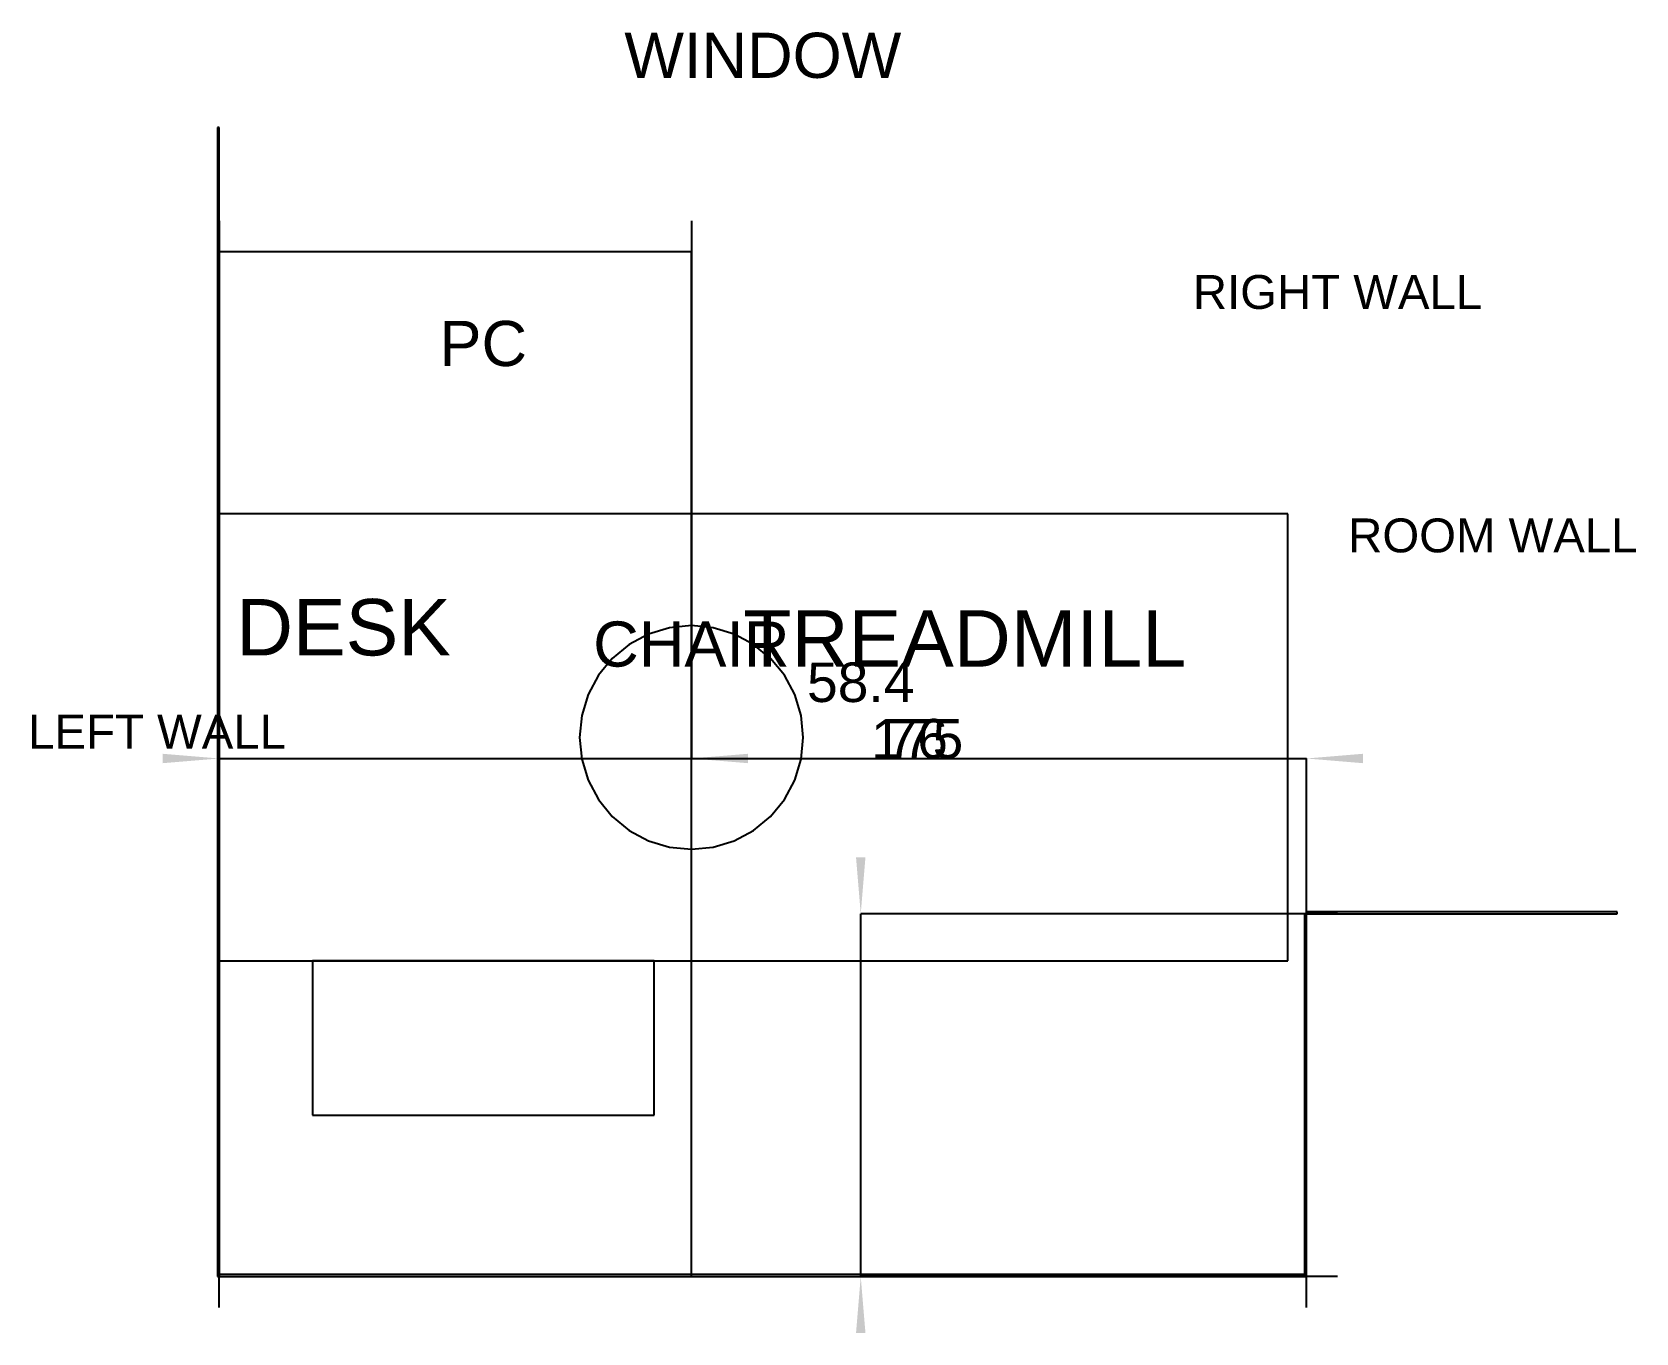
# Model space of a CAD drawing. Header units: millimetres. Extents: x 52 to 194, y 44 to 159.
import ezdxf
from ezdxf.enums import TextEntityAlignment as Align

# ---------------------------------------------------------------- set-up
doc = ezdxf.new("R2010")
doc.units = ezdxf.units.MM
doc.layers.get('0').update_dxf_attribs({"linetype": 'CONTINUOUS'})
for name, color, linetype in [('Dimension', 7, 'CONTINUOUS'), ('Dimension001', 7, 'CONTINUOUS'), ('Dimension002', 7, 'CONTINUOUS'), ('LblChair', 7, 'CONTINUOUS'), ('LblDesk', 7, 'CONTINUOUS'), ('LblLeftWall', 7, 'CONTINUOUS'), ('LblPC', 7, 'CONTINUOUS'), ('LblRightWall', 7, 'CONTINUOUS'), ('LblRoomWall', 7, 'CONTINUOUS'), ('LblTreadmill', 7, 'CONTINUOUS'), ('LblWindow', 7, 'CONTINUOUS'), ('TopView', 7, 'CONTINUOUS')]:
    doc.layers.add(name, color=color, linetype=linetype)
doc.styles.get("Standard").update_dxf_attribs({"font": 'arial.ttf'})
doc.dimstyles.get("Standard").update_dxf_attribs({"dimscale": 0, "dimtxt": 2.5, "dimasz": 2.5, "dimexe": 1.25, "dimexo": 0.625, "dimtad": 1, "dimtxsty": 'STANDARD', "dimcen": 2.5, "dimazin": 3, "dimtfac": 1, "dimtmove": 0, "dimatfit": 3})

# ---------------------------------------------------------------- blocks, each defined once
blk = doc.blocks.new('*Dimension')
at = {"color": 0}
for points in [[(63.2075, 95.4167), (63.2075, 94.5833), (68.2075, 95)], [(63.2075, 95.4167), (63.2075, 94.5833), (68.2075, 95)], [(169.458, 95.4167), (169.458, 94.5833), (164.458, 95)], [(169.458, 95.4167), (169.458, 94.5833), (164.458, 95)]]:
    blk.add_solid(points, dxfattribs=at)
at = {"layer": 'Dimension'}
for p, q in [((68.2075, 46.375), (68.2075, 95)), ((68.2075, 95), (164.458, 95)), ((68.2075, 46.375), (68.2075, 95)), ((68.2075, 95), (164.458, 95)), ((164.458, 46.375), (164.458, 95)), ((164.458, 46.375), (164.458, 95))]:
    blk.add_line(p, q, dxfattribs=at)
blk.add_text('175', height=3.5, dxfattribs=at).set_placement((130, 95), align=Align.CENTER)
blk.add_text('175', height=3.5, dxfattribs=at).set_placement((130, 95), align=Align.CENTER)
blk = doc.blocks.new('*Dimension001')
at = {"color": 0}
for points in [[(124.583, 86.245), (125.417, 86.245), (125, 81.245)], [(124.583, 86.245), (125.417, 86.245), (125, 81.245)], [(124.583, 44.125), (125.417, 44.125), (125, 49.125)], [(124.583, 44.125), (125.417, 44.125), (125, 49.125)]]:
    blk.add_solid(points, dxfattribs=at)
at = {"layer": 'Dimension001'}
for p, q in [((167.208, 81.245), (125, 81.245)), ((125, 49.125), (125, 81.245)), ((167.208, 81.245), (125, 81.245)), ((125, 49.125), (125, 81.245)), ((167.208, 49.125), (125, 49.125)), ((167.208, 49.125), (125, 49.125))]:
    blk.add_line(p, q, dxfattribs=at)
blk.add_text('58.4', height=3.5, dxfattribs=at).set_placement((125, 100), align=Align.CENTER)
blk.add_text('58.4', height=3.5, dxfattribs=at).set_placement((125, 100), align=Align.CENTER)
blk = doc.blocks.new('*Dimension002')
at = {"color": 0}
for points in [[(63.2075, 94.5833), (63.2075, 95.4167), (68.2075, 95)], [(63.2075, 94.5833), (63.2075, 95.4167), (68.2075, 95)], [(115.007, 94.5833), (115.007, 95.4167), (110.007, 95)], [(115.007, 94.5833), (115.007, 95.4167), (110.007, 95)]]:
    blk.add_solid(points, dxfattribs=at)
at = {"layer": 'Dimension002'}
for p, q in [((68.2075, 142.625), (68.2075, 95)), ((68.2075, 142.625), (68.2075, 95)), ((110.007, 142.625), (110.007, 95)), ((110.007, 142.625), (110.007, 95)), ((68.2075, 95), (110.007, 95)), ((68.2075, 95), (110.007, 95))]:
    blk.add_line(p, q, dxfattribs=at)
blk.add_text('76', height=3.5, dxfattribs=at).set_placement((130, 95), align=Align.CENTER)
blk.add_text('76', height=3.5, dxfattribs=at).set_placement((130, 95), align=Align.CENTER)

msp = doc.modelspace()

# ---------------------------------------------------------------- linework, layer by layer
at = {"layer": 'TopView'}
for p, q in [((68.043, 150.875), (68.043, 49.125)), ((68.207, 150.875), (68.043, 150.875)), ((68.207, 49.125), (68.207, 150.875)), ((68.207, 139.875), (68.207, 49.125)), ((110.007, 139.875), (68.207, 139.875)), ((110.007, 49.125), (110.007, 139.875)), ((68.207, 116.665), (68.207, 77.065)), ((162.808, 116.665), (68.207, 116.665)), ((162.808, 77.065), (162.808, 116.665)), ((108.076, 106.575), (106.219, 106.011)), ((110.007, 106.765), (108.076, 106.575)), ((111.939, 106.575), (110.007, 106.765)), ((113.796, 106.011), (111.939, 106.575)), ((104.507, 105.097), (103.007, 103.865)), ((106.219, 106.011), (104.507, 105.097)), ((115.508, 105.097), (113.796, 106.011)), ((117.008, 103.865), (115.508, 105.097)), ((103.007, 103.865), (101.776, 102.365)), ((118.239, 102.365), (117.008, 103.865)), ((101.776, 102.365), (100.861, 100.654)), ((119.154, 100.654), (118.239, 102.365)), ((100.861, 100.654), (100.298, 98.796)), ((119.717, 98.796), (119.154, 100.654)), ((100.298, 98.796), (100.108, 96.865)), ((119.907, 96.865), (119.717, 98.796)), ((100.108, 96.865), (100.298, 94.934)), ((119.717, 94.934), (119.907, 96.865)), ((100.298, 94.934), (100.861, 93.076)), ((119.154, 93.076), (119.717, 94.934)), ((100.861, 93.076), (101.776, 91.365)), ((118.239, 91.365), (119.154, 93.076)), ((101.776, 91.365), (103.007, 89.865)), ((117.008, 89.865), (118.239, 91.365)), ((103.007, 89.865), (104.507, 88.633)), ((115.508, 88.633), (117.008, 89.865)), ((104.507, 88.633), (106.219, 87.719)), ((113.796, 87.719), (115.508, 88.633)), ((106.219, 87.719), (108.076, 87.155)), ((108.076, 87.155), (110.007, 86.965)), ((110.007, 86.965), (111.939, 87.155)), ((111.939, 87.155), (113.796, 87.719)), ((164.292, 81.245), (164.292, 49.125)), ((164.458, 81.245), (164.292, 81.245)), ((164.458, 81.41), (164.458, 81.245)), ((191.958, 81.41), (164.458, 81.41)), ((164.458, 81.245), (191.958, 81.245)), ((164.458, 49.125), (164.458, 81.245)), ((191.958, 81.245), (191.958, 81.41)), ((68.207, 77.065), (162.808, 77.065)), ((76.457, 77.065), (76.457, 63.425)), ((106.707, 77.065), (76.457, 77.065)), ((106.707, 63.425), (106.707, 77.065)), ((76.457, 63.425), (106.707, 63.425)), ((68.043, 49.125), (68.207, 49.125)), ((68.207, 49.29), (68.207, 49.125)), ((164.458, 49.29), (68.207, 49.29)), ((68.207, 49.125), (110.007, 49.125)), ((68.207, 49.125), (164.458, 49.125)), ((164.292, 49.125), (164.458, 49.125)), ((164.458, 49.125), (164.458, 49.29))]:
    msp.add_line(p, q, dxfattribs=at)

# ---------------------------------------------------------------- texts
at = {"layer": 'LblChair'}
msp.add_text('CHAIR', height=4, dxfattribs=at).set_placement((110.007, 103.135), align=Align.CENTER)
at = {"layer": 'LblDesk'}
msp.add_text('DESK', height=5, dxfattribs=at).set_placement((79.207, 104.125), align=Align.CENTER)
at = {"layer": 'LblLeftWall'}
msp.add_text('LEFT WALL', height=3, dxfattribs=at).set_placement((62.708, 95.875), align=Align.CENTER)
at = {"layer": 'LblPC'}
msp.add_text('PC', height=4, dxfattribs=at).set_placement((91.582, 129.755), align=Align.CENTER)
at = {"layer": 'LblRightWall'}
msp.add_text('RIGHT WALL', height=3, dxfattribs=at).set_placement((167.208, 134.815), align=Align.CENTER)
at = {"layer": 'LblRoomWall'}
msp.add_text('ROOM WALL', height=3, dxfattribs=at).set_placement((180.958, 113.255), align=Align.CENTER)
at = {"layer": 'LblTreadmill'}
msp.add_text('TREADMILL', height=5, dxfattribs=at).set_placement((134.208, 103.135), align=Align.CENTER)
at = {"layer": 'LblWindow'}
msp.add_text('WINDOW', height=4, dxfattribs=at).set_placement((116.332, 155.275), align=Align.CENTER)

# ---------------------------------------------------------------- dimensions: what is measured, and where the dimension line sits
at = {"layer": 'Dimension'}
dim = msp.add_linear_dim(base=(130, 95), p1=(68.207, 46.375), p2=(164.458, 46.375), text='175', dimstyle='STANDARD', dxfattribs=at)
dim.commit()
dim.dimension.update_dxf_attribs({"geometry": '*Dimension', "text_midpoint": (130, 100)})
dim = msp.add_linear_dim(base=(130, 95), p1=(68.207, 46.375), p2=(164.458, 46.375), text='175', dimstyle='STANDARD', dxfattribs=at)
dim.commit()
dim.dimension.update_dxf_attribs({"geometry": '*Dimension', "text_midpoint": (130, 100)})
at = {"layer": 'Dimension001'}
dim = msp.add_linear_dim(base=(125, 100), p1=(167.208, 49.125), p2=(167.208, 81.245), angle=90, text='58.4', dimstyle='STANDARD', dxfattribs=at)
dim.commit()
dim.dimension.update_dxf_attribs({"geometry": '*Dimension001', "text_midpoint": (130, 100)})
dim = msp.add_linear_dim(base=(125, 100), p1=(167.208, 49.125), p2=(167.208, 81.245), angle=90, text='58.4', dimstyle='STANDARD', dxfattribs=at)
dim.commit()
dim.dimension.update_dxf_attribs({"geometry": '*Dimension001', "text_midpoint": (130, 100)})
at = {"layer": 'Dimension002'}
dim = msp.add_linear_dim(base=(130, 95), p1=(68.207, 142.625), p2=(110.007, 142.625), text='76', dimstyle='STANDARD', dxfattribs=at)
dim.commit()
dim.dimension.update_dxf_attribs({"geometry": '*Dimension002', "text_midpoint": (130, 100)})
dim = msp.add_linear_dim(base=(130, 95), p1=(68.207, 142.625), p2=(110.007, 142.625), text='76', dimstyle='STANDARD', dxfattribs=at)
dim.commit()
dim.dimension.update_dxf_attribs({"geometry": '*Dimension002', "text_midpoint": (130, 100)})

doc.saveas('drawing.dxf')
